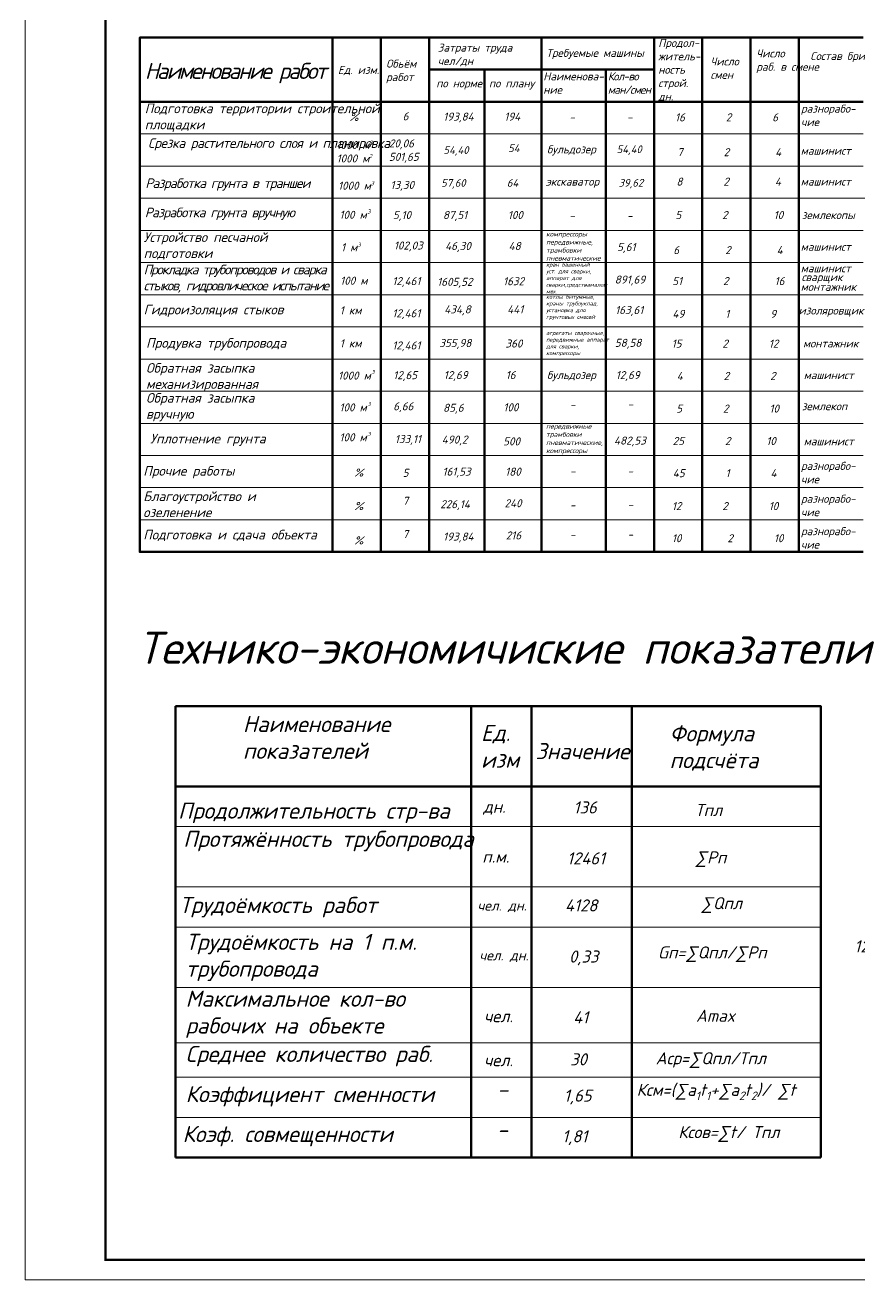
# Model space of a CAD drawing. Header units: millimetres. Extents: x 27137 to 30937, y -4667 to -569.
# Drawn here: x 29377.2 to 29585, y -2310.9 to -1998.7 of the extents above; entities that cross this region are included whole.
import ezdxf

# ---------------------------------------------------------------- set-up
doc = ezdxf.new("R2010")
doc.units = ezdxf.units.MM
doc.header["$LTSCALE"] = 0.4
doc.styles.get("Standard").update_dxf_attribs({"font": 'isocpeui.ttf', "height": 2.5})

msp = doc.modelspace()

# ---------------------------------------------------------------- linework, layer by layer
at = {"lineweight": 15}
for p, q in [((29453.7713, -2001.7984), (29477.7713, -2001.7984)), ((29477.7713, -2017.7984), (29477.7713, -2001.7984)), ((29489.7713, -2001.7984), (29505.7713, -2001.7984)), ((29505.7713, -2001.7984), (29533.7713, -2001.7984)), ((29533.7713, -2001.7984), (29545.7713, -2001.7984)), ((29533.7713, -2009.7984), (29533.7713, -2001.7984)), ((29545.7713, -2001.7984), (29557.7713, -2001.7984)), ((29557.7713, -2001.7984), (29569.7713, -2001.7984)), ((29505.7713, -2009.7984), (29533.7713, -2009.7984)), ((29453.7713, -2017.7984), (29465.7713, -2017.7984)), ((29465.7713, -2017.7984), (29477.7713, -2017.7984)), ((29489.7713, -2017.7984), (29505.7713, -2017.7984)), ((29489.7713, -2017.7984), (29505.7713, -2017.7984)), ((29505.7713, -2017.7984), (29521.7713, -2017.7984)), ((29405.7713, -2025.7984), (29585.7713, -2025.7984)), ((29405.7713, -2033.7984), (29585.7713, -2033.7984)), ((29405.7713, -2041.7984), (30020.9713, -2041.7984)), ((29453.7713, -2049.7984), (29453.7713, -2045.7984)), ((29405.7713, -2049.7984), (29453.7713, -2049.7984)), ((29585.7713, -2049.7984), (29453.7713, -2049.7984)), ((29453.7713, -2057.7984), (29453.7713, -2053.7984)), ((29405.7713, -2057.7984), (29453.7713, -2057.7984)), ((29585.7713, -2057.7984), (29453.7713, -2057.7984)), ((29405.7713, -2065.7984), (29453.7713, -2065.7984)), ((29453.7713, -2069.7984), (29453.7713, -2065.7984)), ((29453.7713, -2065.7984), (29585.7713, -2065.7984)), ((29405.7713, -2073.7984), (29585.7713, -2073.7984)), ((29453.7713, -2081.7984), (29453.7713, -2077.7984)), ((29405.7713, -2081.7984), (29453.7713, -2081.7984)), ((29405.7713, -2081.7984), (29453.7713, -2081.7984)), ((29453.7713, -2085.7984), (29453.7713, -2081.7984)), ((29453.7713, -2081.7984), (29585.7713, -2081.7984)), ((29585.7713, -2081.7984), (29453.7713, -2081.7984)), ((29405.7713, -2089.7984), (29453.7713, -2089.7984)), ((29453.7713, -2093.7984), (29453.7713, -2089.7984)), ((29453.7713, -2089.7984), (29585.7713, -2089.7984)), ((29405.7713, -2097.7984), (29453.7713, -2097.7984)), ((29453.7713, -2097.7984), (29585.7713, -2097.7984)), ((29405.7713, -2105.7984), (29453.7713, -2105.7984)), ((29453.7713, -2105.7984), (29465.7713, -2105.7984)), ((29465.7713, -2105.7984), (29573.7713, -2105.7984)), ((29505.7713, -2105.7984), (29489.7713, -2105.7984)), ((29489.7713, -2105.7984), (29505.7713, -2105.7984)), ((29533.7713, -2105.7984), (29521.7713, -2105.7984)), ((29521.7713, -2105.7984), (29533.7713, -2105.7984)), ((29585.7713, -2105.7984), (29569.7713, -2105.7984)), ((29405.7713, -2113.7984), (29585.7713, -2113.7984)), ((29405.7713, -2121.7984), (29585.7713, -2121.7984)), ((29503.2271, -2168.1432), (29518.2271, -2168.1432)), ((29414.6657, -2188.1432), (29414.6657, -2203.1432)), ((29414.6657, -2198.1432), (29575.2271, -2198.1432)), ((29414.6657, -2213.1432), (29575.2271, -2213.1432)), ((29414.6657, -2223.1432), (29575.2271, -2223.1432)), ((29414.6657, -2238.1432), (29575.2271, -2238.1432)), ((29414.6657, -2251.9522), (29575.2271, -2251.9522)), ((29575.2271, -2260.4995), (29414.6657, -2260.4995)), ((29414.6657, -2270.4995), (29568.2271, -2270.4995)), ((29575.2271, -2270.4995), (29414.6657, -2270.4995)), ((29503.2271, -2270.4995), (29528.2271, -2270.4995)), ((29568.2271, -2270.4995), (29575.2271, -2270.4995))]:
    msp.add_line(p, q, dxfattribs=at)
at = {"lineweight": 53, "ltscale": 0.5}
for p, q in [((29453.7713, -2001.7984), (29453.7713, -2009.7984)), ((29465.7713, -2017.7984), (29465.7713, -2001.7984)), ((29477.7713, -2001.7984), (29477.7713, -2017.7984)), ((29505.7713, -2001.7984), (29505.7713, -2009.7984)), ((29533.7713, -2001.7984), (29533.7713, -2017.7984)), ((29545.7713, -2001.7984), (29545.7713, -2017.7984)), ((29557.7713, -2017.7984), (29557.7713, -2001.7984)), ((29569.7713, -2001.7984), (29569.7713, -2017.7984)), ((29477.7713, -2009.7984), (29533.7713, -2009.7984)), ((29491.598, -2009.7984), (29491.598, -2017.7984)), ((29505.7713, -2017.7984), (29505.7713, -2009.7984)), ((29521.7713, -2017.7984), (29521.7713, -2009.7984)), ((29405.7713, -2017.7984), (29573.7713, -2017.7984)), ((29465.7713, -2081.7984), (29465.7713, -2017.7984)), ((29477.7713, -2081.7984), (29477.7713, -2017.7984)), ((29491.598, -2081.7984), (29491.598, -2017.7984)), ((29505.7713, -2017.7984), (29505.7713, -2081.7984)), ((29521.7713, -2081.7984), (29521.7713, -2017.7984)), ((29533.7713, -2017.7984), (29533.7713, -2081.7984)), ((29545.7713, -2017.7984), (29557.7713, -2017.7984)), ((29545.7713, -2081.7984), (29545.7713, -2017.7984)), ((29569.7713, -2017.7984), (29557.7713, -2017.7984)), ((29557.7713, -2017.7984), (29557.7713, -2081.7984)), ((29569.7713, -2017.7984), (29585.7713, -2017.7984)), ((29569.7713, -2081.7984), (29569.7713, -2017.7984)), ((29465.7713, -2105.7984), (29465.7713, -2081.7984)), ((29477.7713, -2105.7984), (29477.7713, -2081.7984)), ((29491.598, -2105.7984), (29491.598, -2081.7984)), ((29505.7713, -2081.7984), (29505.7713, -2105.7984)), ((29521.7713, -2105.7984), (29521.7713, -2081.7984)), ((29533.7713, -2081.7984), (29533.7713, -2105.7984)), ((29545.7713, -2105.7984), (29545.7713, -2081.7984)), ((29557.7713, -2081.7984), (29557.7713, -2105.7984)), ((29569.7713, -2105.7984), (29569.7713, -2081.7984)), ((29453.7713, -2097.7984), (29453.7713, -2101.7984)), ((29465.7713, -2105.7984), (29465.7713, -2129.7984)), ((29477.7713, -2129.7984), (29477.7713, -2105.7984)), ((29491.598, -2129.7984), (29491.598, -2105.7984)), ((29505.7713, -2105.7984), (29505.7713, -2129.7984)), ((29521.7713, -2129.7984), (29521.7713, -2105.7984)), ((29533.7713, -2105.7984), (29533.7713, -2129.7984)), ((29545.7713, -2129.7984), (29545.7713, -2105.7984)), ((29557.7713, -2105.7984), (29557.7713, -2129.7984)), ((29569.7713, -2129.7984), (29569.7713, -2105.7984)), ((29414.6657, -2168.1432), (29414.6657, -2188.1432)), ((29414.6657, -2168.1432), (29488.2271, -2168.1432)), ((29488.2271, -2188.1432), (29488.2271, -2168.1432)), ((29488.2271, -2168.1432), (29503.2271, -2168.1432)), ((29503.2271, -2168.1432), (29503.2271, -2211.7633)), ((29503.2271, -2211.7633), (29503.2271, -2168.1432)), ((29503.2271, -2168.1432), (29528.2271, -2168.1432)), ((29514.6657, -2168.1432), (29529.6657, -2168.1432)), ((29518.2271, -2168.1432), (29568.2271, -2168.1432)), ((29528.2271, -2168.1432), (29528.2271, -2202.2836)), ((29575.2271, -2168.1432), (29568.2271, -2168.1432)), ((29575.2271, -2270.4995), (29575.2271, -2168.0695)), ((29575.2271, -2280.4995), (29575.2271, -2180.4995)), ((29414.6657, -2188.1432), (29568.2271, -2188.1432)), ((29414.6657, -2188.1432), (29414.6657, -2198.1432)), ((29488.2271, -2188.1432), (29488.2271, -2230.9519)), ((29568.2271, -2188.1432), (29575.2271, -2188.1432)), ((29414.6657, -2198.1432), (29414.6657, -2213.1432)), ((29528.2271, -2280.4995), (29528.2271, -2202.2451)), ((29414.6657, -2205.4995), (29414.6657, -2267.6627)), ((29414.6657, -2213.1432), (29414.6657, -2223.1432)), ((29503.2271, -2211.2426), (29503.2271, -2280.4995)), ((29414.6657, -2223.1432), (29414.6657, -2233.1432)), ((29488.2271, -2225.4995), (29488.2271, -2280.4995)), ((29414.6657, -2233.1432), (29414.6657, -2238.1432)), ((29414.6657, -2238.1432), (29414.6657, -2248.1432)), ((29414.6657, -2260.4995), (29414.6657, -2270.4995)), ((29414.6657, -2270.4995), (29414.6657, -2280.4995)), ((29414.6657, -2280.4995), (29568.2271, -2280.4995)), ((29568.2271, -2280.4995), (29575.2271, -2280.4995))]:
    msp.add_line(p, q, dxfattribs=at)
at = {"color": 0, "lineweight": 15}
for p, q in [((29557.7713, -2105.7984), (29545.7713, -2105.7984)), ((29545.7713, -2105.7984), (29557.7713, -2105.7984))]:
    msp.add_line(p, q, dxfattribs=at)
at = {"color": 7, "lineweight": 15}
msp.add_lwpolyline([(29377.2396, -2310.9131), (30218.2396, -2310.9131), (30218.2396, -1716.9131), (29377.2396, -1716.9131)], close=True, dxfattribs=at)
at = {"lineweight": 15, "const_width": 0.6}
msp.add_lwpolyline([(29397.2396, -2305.9131), (30213.2396, -2305.9131), (30213.2396, -1721.9131), (29397.2396, -1721.9131)], close=True, dxfattribs=at)
msp.add_lwpolyline([(29397.2396, -1721.9131), (30213.2396, -1721.9131), (30213.2396, -2305.9131), (29397.2396, -2305.9131)], dxfattribs=at)
at = {"lineweight": 53, "ltscale": 0.5}
for points in [[(29410.5713, -2001.7984), (29405.7713, -2001.7984), (29453.7713, -2001.7984)], [(29585.7713, -2001.7984), (29405.7713, -2001.7984), (29405.7713, -2097.7984), (29405.7713, -2101.7984), (29405.7713, -2105.7984), (29405.7713, -2113.7984), (29405.7713, -2121.7984), (29405.7713, -2129.7984), (29585.7713, -2129.7984)], [(29453.7713, -2009.7984), (29453.7713, -2081.7984), (29453.7713, -2105.7984), (29453.7713, -2129.7984)]]:
    msp.add_lwpolyline(points, dxfattribs=at)

# ---------------------------------------------------------------- texts
at = {"lineweight": 15, "attachment_point": 1}
for s, width, gutter_width, heights, insert, char_height in [('Затраты труда \\Pчел/дн', 28.457231, 12.5, [9.4384], (29479.9366, -2003.312), 2), ('Продол-\\Pжитель-\\Pность\\Pстрой.\\Pдн.', 15, 12.5, [0], (29534.804, -2002.1433), 2), ('Обьём\\Pработ', 30, 12.5, [0], (29467.0839, -2007.2958), 2), ('Требуемые машины', 35, 12.5, [0], (29506.9321, -2004.6324), 2), ('Число\\Pсмен', 15, 12.5, [0], (29547.7994, -2006.7518), 2), ('Число \\Pраб. в смене', 15, 12.5, [8.6667], (29559.2025, -2004.7461), 2), ('Состав бригады', 20, 12.5, [0], (29572.6538, -2005.3879), 2), ('{\\T0.8;Наименование работ}', 60, 12.5, [0], (29407.034, -2008.1028), 4), ('Ед. изм.', 15, 12.5, [0], (29455.0893, -2008.8635), 2), ('Наименова-\\Pние', 20, 12.5, [0], (29506.1856, -2010.4588), 2), ('{\\T0.9;Кол-во\\Pман/смен}', 15, 12.5, [0], (29522.2541, -2010.4628), 2), ('по норме', 20, 12.5, [0], (29479.5616, -2012.1959), 2), ('по плану', 20, 12.5, [0], (29492.6729, -2012.1959), 2), ('Подготовка территории строительной площадки', 60, 12.5, [0], (29407.0163, -2018.2421), 2.4), ('разнорабо-\\Pчие', 20, 12.5, [0], (29570.3228, -2018.4951), 2), ('%', 15, 12.5, [0], (29457.9928, -2020.5594), 2), ('6', 15, 12.5, [0], (29471.1982, -2020.4005), 2), ('193,84', 12.151566, 12.5, [0], (29481.2954, -2020.4802), 2), ('194', 12.151566, 12.5, [0], (29496.4854, -2020.4802), 2), ('-', 15.304504, 12.5, [0], (29512.6481, -2020.6488), 2), ('-', 15.304504, 12.5, [0], (29527.0136, -2020.5986), 2), ('16        2        6', 45, 12.5, [0], (29538.9836, -2020.6595), 2), ('{\\T0.95;Срезка растительного слоя и планировка}', 60, 12.5, [0], (29407.8515, -2026.8659), 2.4), ('1000 м\\P1000 м', 15, 12.5, [0], (29454.7539, -2027.5614), 2), ('3', 15, 12.5, [0], (29462.9293, -2027.4848), 1), ('20,06\\P501,65', 15, 12.5, [0], (29467.7708, -2027.1557), 2), ('54,40', 13.371299, 12.5, [2.88], (29481.3524, -2028.8427), 1.92), ('54', 13.371299, 12.5, [2.88], (29497.4479, -2028.3746), 1.92), ('бульдозер', 15.304504, 12.5, [0], (29507.1209, -2028.6243), 2), ('54,40', 13.371299, 12.5, [2.88], (29524.4487, -2028.6463), 1.92), ('2', 15, 12.5, [0], (29462.8631, -2030.8078), 1), ('7        2         4', 45, 12.5, [0], (29539.495, -2029.3258), 2), ('машинист', 20, 12.5, [0], (29570.2658, -2028.9658), 2), ('{\\T0.9;Разработка грунта в траншеи}', 60, 12.5, [0], (29407.1697, -2036.8449), 2.4), ('1000 м', 15, 12.5, [0], (29455.1226, -2037.6697), 2), ('3', 15, 12.5, [0], (29463.2833, -2037.5599), 1), ('57,60', 13.371299, 12.5, [0], (29480.767, -2037.0252), 1.92), ('64', 13.371299, 12.5, [0], (29497.1328, -2037.0252), 1.92), ('экскаватор', 15.304504, 12.5, [0], (29506.7881, -2036.6495), 2), ('  8        2         4', 45, 12.5, [0], (29536.7734, -2036.6546), 2), ('машинист', 20, 12.5, [0], (29570.2658, -2036.6389), 2), ('{\\T0.9;Разработка грунта вручную}', 60, 12.5, [0], (29407.0404, -2044.1261), 2.4), ('100 м', 15, 12.5, [0], (29455.4629, -2044.9093), 2), ('3', 15, 12.5, [0], (29462.4313, -2044.5938), 1), ('-', 15.304504, 12.5, [0], (29512.6481, -2045.166), 2), ('-', 15.304504, 12.5, [0], (29527.0136, -2045.1158), 2), ('   5        2         10', 45, 12.5, [2.5], (29535.2364, -2044.97), 2), ('землекопы', 20, 12.5, [0], (29570.5289, -2044.9698), 2), ('Устройство песчаной\\Pподготовки', 60, 12.5, [7.6074], (29406.7493, -2050.2674), 2.4), ('компрессоры \\Pпередвижные,\\Pтрамбовки\\Pпневматические', 15.304504, 12.5, [13.1252], (29506.9028, -2050.1054), 1.2), ('\\P1 м', 15, 12.5, [0], (29455.8672, -2049.6657), 2), ('3', 15, 12.5, [0], (29459.9734, -2052.8675), 1), ('машинист', 20, 12.5, [0], (29570.2658, -2052.8698), 2), ('{\\T0.8;Прокладка трубопроводов и сварка\\Pстыков, гидровлическое испытание}', 63.85238, 12.5, [10.6306], (29406.7493, -2058.3211), 2.4), ('кран башенный\\Pуст. для сварки,\\Pаппарат для сварки,средствамалой \\Pмех.', 15.304504, 12.5, [13.1252], (29506.9028, -2057.8029), 1), ('машинист', 20, 12.5, [0], (29570.2658, -2058.2167), 2), ('100 м', 15, 12.5, [0], (29455.6549, -2061.3032), 2), ('монтажник', 20, 12.5, [0], (29570.2658, -2062.8359), 2), ('сварщик', 20, 12.5, [0], (29570.4562, -2060.4114), 2), ('котлы битумные,\\Pкраны трубоуклад,\\Pустановка для \\Pгрунтовых смесей', 15.304504, 12.5, [13.1252], (29506.9028, -2065.8041), 1), ('Гидроизоляция стыков', 60, 12.5, [0], (29406.7493, -2068.2887), 2.4), ('1 км', 15, 12.5, [0], (29455.5466, -2068.6795), 2), ('434,8', 15, 12.5, [0], (29481.5428, -2068.4375), 2), ('441', 15, 12.5, [0], (29497.2116, -2068.4375), 2), ('163,61', 13.371299, 12.5, [0], (29524.0881, -2068.601), 2), ('изоляровщик', 20, 12.5, [0], (29569.7001, -2068.7312), 2), ('агрегаты сварочные,\\Pпередвижные аппарат \\Pдля сварки,\\Pкомпрессоры', 15.304504, 12.5, [13.1252], (29506.9028, -2074.8037), 1), ('Продувка трубопровода', 60, 12.5, [0], (29407.3425, -2076.5824), 2.4), ('1 км', 15, 12.5, [0], (29455.5466, -2076.8862), 2), ('355,98', 15, 12.5, [0], (29480.3101, -2076.8086), 2), ('360', 15, 12.5, [0], (29496.7714, -2076.9374), 2), ('58,58', 13.371299, 12.5, [0], (29523.9935, -2076.7671), 2), ('монтажник', 20, 12.5, [0], (29570.8316, -2076.9178), 2), ('Обратная засыпка\\Pмеханизированная', 60, 12.5, [8.1917], (29407.3425, -2082.8115), 2.4), ('1000 м', 15, 12.5, [0], (29455.1226, -2084.9133), 2), ('3', 15, 12.5, [0], (29463.4032, -2084.5625), 1), ('бульдозер', 15.304504, 12.5, [0], (29507.1209, -2084.7759), 2), ('машинист', 20, 12.5, [0], (29571.0048, -2084.804), 2), ('Обратная засыпка\\Pвручную', 60, 12.5, [8.1917], (29407.3425, -2090.2617), 2.4), ('100 м', 15, 12.5, [0], (29455.4629, -2092.831), 2), ('3', 15, 12.5, [0], (29462.4313, -2092.5155), 1), ('-', 15.304504, 12.5, [0], (29512.7981, -2092.0858), 2), ('-', 15.304504, 12.5, [0], (29527.1637, -2092.0356), 2), ('землекоп', 20, 12.5, [0], (29570.5289, -2092.5368), 2), ('Уплотнение грунта', 60, 12.5, [0], (29408.3731, -2100.3996), 2.4), ('100 м', 15, 12.5, [0], (29455.4629, -2100.2705), 2), ('3', 15, 12.5, [0], (29462.4313, -2099.9551), 1), ('передвижные трамбовки пневматические,\\Pкомпрессоры', 15.304504, 12.5, [13.1252], (29506.874, -2097.9158), 1.21234), ('машинист', 20, 12.5, [0], (29571.0048, -2101.276), 2), ('Прочие работы', 60, 12.5, [0], (29406.6469, -2108.4178), 2.4), ('\\pi6.53712;%', 15, 12.5, [0], (29452.6499, -2109.0401), 2), ('5', 15, 12.5, [0], (29471.1982, -2109.113), 2), ('-', 15.304504, 12.5, [0], (29512.7981, -2108.7235), 2), ('-', 15.304504, 12.5, [0], (29527.1637, -2108.6733), 2), ('разнорабо-\\Pчие', 20, 12.5, [0], (29570.3228, -2107.3846), 2), ('Благоустройство и \\Pозеленение', 60, 12.5, [0], (29406.6469, -2114.7347), 2.4), ('7', 15, 12.5, [0], (29471.1982, -2116.0624), 2), ('разнорабо-\\Pчие', 20, 12.5, [0], (29570.3228, -2115.5638), 2), ('\\pi6.53712;%', 15, 12.5, [0], (29452.6499, -2117.3676), 2), ('-', 15.304504, 12.5, [0], (29512.7981, -2117.1172), 2), ('-', 15.304504, 12.5, [0], (29527.1637, -2117.067), 2), ('Подготовка и сдача объекта', 60, 12.5, [0], (29406.6469, -2124.2914), 2.4), ('\\pi6.53712;%', 15, 12.5, [0], (29452.6499, -2125.9152), 2), ('7', 15, 12.5, [0], (29471.1982, -2124.3715), 2), ('-', 15.304504, 12.5, [0], (29512.7981, -2124.4618), 2), ('-', 15.304504, 12.5, [0], (29527.1637, -2124.4116), 2), ('разнорабо-\\Pчие', 20, 12.5, [0], (29570.3228, -2123.6295), 2), ('\\pi1.38792;{\\fISOCPEUR|b0|i1|c204|p34;       Технико}-{\\fISOCPEUR|b0|i1|c204|p34;экономичиские показатели}', 242.629461, 12.5, [0], (29368.1972, -2149.6279), 8), ('Наименование \\Pпоказателей', 89.841545, 12.5, [0], (29431.4452, -2170.604), 4), ('Ед.\\Pизм', 15, 12.5, [0], (29490.6934, -2172.8215), 4), ('Формула \\Pподсчёта', 55.769805, 12.5, [0], (29537.6272, -2172.9274), 4), ('Значение', 24.685547, 12.5, [0], (29504.2489, -2177.3534), 4), ('Продолжительность стр-ва', 73.561463, 12.5, [0], (29415.313, -2192.1637), 4), ('дн.', 15, 12.5, [0], (29491.2415, -2191.6878), 3), ('{\\H0.75x;136}', 15, 12.5, [0], (29513.7119, -2191.8549), 4), ('Тпл', 6.356017, 5, [0], (29543.9639, -2192.5043), 3), ('Протяжённость трубопровода', 73.561463, 12.5, [0], (29416.5979, -2199.1858), 4), ('п.м.', 15, 12.5, [0], (29491.013, -2204.0951), 3), ('12461', 15, 12.5, [4.0515], (29512.0865, -2204.5312), 3), ('∑Рп', 6.356017, 5, [0], (29543.9639, -2204.2728), 3), ('Трудоёмкость работ', 73.561463, 12.5, [0], (29415.6344, -2215.6298), 4), ('4128', 15, 12.5, [0], (29511.5889, -2216.231), 3), ('∑Qпл', 6.356017, 5, [0], (29545.4229, -2215.6875), 3), ('чел. дн.', 15, 12.5, [0], (29489.8089, -2216.5234), 2.5), ('Трудоёмкость на 1 п.м.\\Pтрубопровода', 73.561463, 12.5, [0], (29417.1901, -2224.8058), 4), ('0,33', 15, 12.5, [0], (29512.6027, -2228.9616), 3), ('Gп=∑Qпл/∑Рп', 6.356017, 5, [0], (29534.6959, -2227.9264), 3), ('{\\H0.75x;12}', 15, 12.5, [0], (29583.5853, -2226.4232), 4), ('чел. дн.', 15, 12.5, [0], (29490.2814, -2228.9254), 2.5), ('Максимальное кол-во рабочих на объекте', 73.561463, 12.5, [0], (29417.1901, -2238.943), 4), ('чел.', 15, 12.5, [0], (29491.4499, -2243.8008), 3), ('41', 15, 12.5, [0], (29513.6272, -2244.0841), 3), ('Аmax', 6.356017, 5, [0], (29544.1947, -2243.6945), 3), ('Среднее количество раб.', 73.561463, 12.5, [0], (29417.1901, -2252.6893), 4), ('чел.', 15, 12.5, [0], (29491.4499, -2254.7474), 3), ('30', 15, 12.5, [0], (29512.8763, -2254.5367), 3), ('Аср=∑Qпл/Тпл', 6.356017, 5, [0], (29534.1698, -2254.2633), 3), ('Коэффициент сменности', 73.561463, 12.5, [0], (29417.1901, -2262.6893), 4), ('\\A1;Ксм=(∑a{\\H0.7x;\\S^ 1;}t{\\H0.7x;\\S^ 1;}+∑a{\\H0.7x;\\S^ 2;}t{\\H0.7x;\\S^ 2;})/ ∑t', 47.638469, 5, [0], (29529.4142, -2262.1308), 3), ('\\pi6.47273;-', 15, 12.5, [0], (29488.2271, -2261.5143), 4), ('1,65', 15, 12.5, [0], (29511.3241, -2263.559), 3), ('Коэф. совмещенности', 73.561463, 12.5, [0], (29416.4279, -2272.6065), 4), ('Ксов=∑t/ Тпл', 27.751224, 5, [0], (29539.78, -2272.6457), 3), ('\\pi6.47273;-', 15, 12.5, [0], (29488.1873, -2271.515), 4), ('1,81', 15, 12.5, [0], (29510.8941, -2273.6859), 3)]:
    msp.add_mtext_dynamic_manual_height_columns(s, width=width, gutter_width=gutter_width, heights=heights, dxfattribs=dict(at, insert=insert, char_height=char_height))
at = {"color": 0, "lineweight": 15, "char_height": 2, "attachment_point": 1}
for s, width, heights, insert in [('13,30', 15, [0], (29468.1638, -2037.4799)), ('5,10', 15, [0], (29468.7751, -2044.9613)), ('87,51', 15, [3], (29481.2146, -2044.9649)), ('100', 15, [3], (29497.3668, -2044.9649)), ('102,03', 15, [0], (29469.0088, -2052.5519)), ('46,30', 15, [0], (29481.7621, -2052.6767)), ('48', 15, [0], (29497.5618, -2052.6766)), ('   6         2         4', 45, [0], (29534.7255, -2053.6988)), ('12,461', 15, [0], (29468.6202, -2061.4128)), ('1605,52', 15, [0], (29479.7873, -2061.5866)), ('1632', 15, [0], (29496.189, -2061.4403)), ('891,69', 13.371299, [0], (29523.9736, -2061.0306)), ('   51        2         16', 45, [2.5019], (29534.4693, -2061.3899)), ('12,461', 15, [0], (29468.6202, -2069.4128)), ('   49        1        9', 45, [0], (29534.5, -2069.5552)), ('12,461', 15, [0], (29468.6202, -2077.4128)), ('  15        2        12', 45, [0], (29535.5877, -2076.9585)), ('12,65', 15, [0], (29468.8449, -2084.8129)), ('12,69', 15, [3], (29481.4046, -2084.7924)), ('16', 15, [3], (29496.8369, -2084.7924)), ('12,69', 15, [3], (29524.22, -2084.7924)), (' 4        2        2', 45, [0], (29538.1304, -2085.0021)), ('6,66', 15, [0], (29468.8449, -2092.5531)), ('85,6', 15, [0], (29481.2641, -2092.9244)), ('100', 15, [0], (29496.2608, -2092.8075)), (' 5        2        10', 45, [0], (29538.0082, -2093.1273)), ('133,11', 15, [0], (29469.2508, -2100.7065)), ('   25        2       10', 45, [0], (29534.5875, -2101.1929)), ('161,53', 15, [0], (29481.1219, -2108.802)), ('180', 15, [0], (29496.7146, -2108.8212)), ('   45        1        4', 45, [0], (29534.5875, -2109.1929)), ('240', 15, [0], (29496.5633, -2116.677)), ('226,14', 15, [0], (29480.5547, -2116.9141)), ('  12        2        10', 45, [0], (29535.6468, -2117.3803)), ('193,84', 15, [0], (29481.2732, -2124.9669)), ('216', 15, [0], (29496.8658, -2124.6839)), ('  10         2        10', 45, [0], (29535.6468, -2125.3803))]:
    msp.add_mtext_dynamic_manual_height_columns(s, width=width, gutter_width=12.5, heights=heights, dxfattribs=dict(at, insert=insert))
at = {"color": 1, "lineweight": 15, "attachment_point": 1}
for s, width, heights, insert, char_height in [('{\\C0;39,62}', 13.371299, [3.6], (29524.9335, -2036.9925), 1.92), ('{\\C0;5,61}', 13.371299, [0], (29524.5552, -2052.9375), 2), ('{\\C0;490,2}', 15, [0], (29480.9307, -2100.839), 2), ('{\\C0;482,53}', 13.371299, [0], (29523.7943, -2101.0845), 2), ('{\\C0;500}', 15, [0], (29496.2021, -2101.2887), 2)]:
    msp.add_mtext_dynamic_manual_height_columns(s, width=width, gutter_width=12.5, heights=heights, dxfattribs=dict(at, insert=insert, char_height=char_height))

doc.saveas('drawing.dxf')
